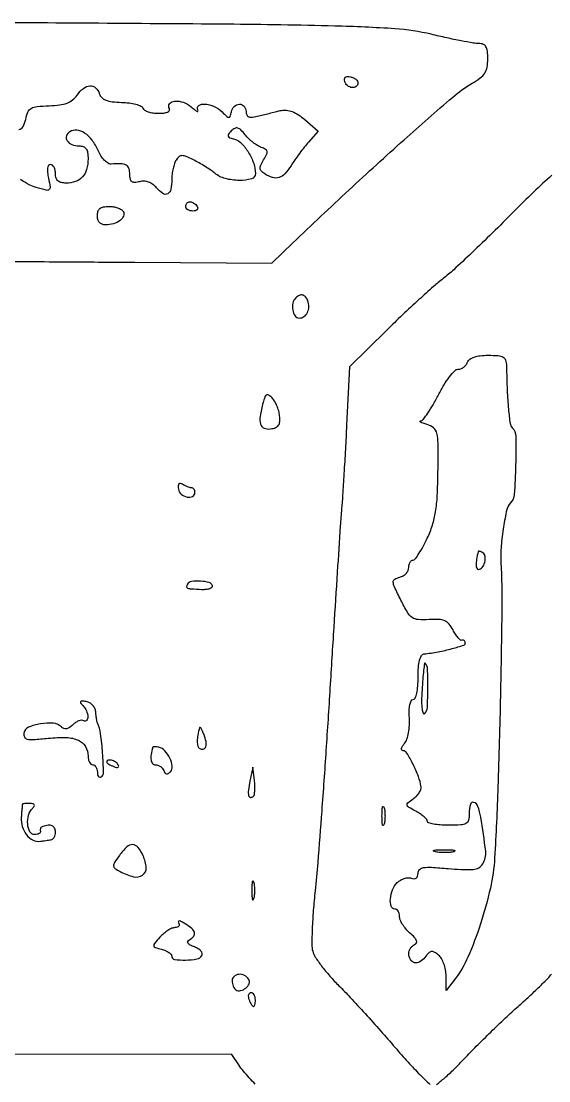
# Model space of a CAD drawing. Extents: x 0 to 5034, y 0 to 2560.
# Drawn here: x 2398.6 to 2512.1, y 755.1 to 982.8 of the extents above; entities that cross this region are included whole.
import ezdxf

# ---------------------------------------------------------------- set-up
doc = ezdxf.new("R2010")
doc.units = 0

msp = doc.modelspace()

# ---------------------------------------------------------------- linework, layer by layer
for points in [[(2356.662885, 931.448515, -0.000017), (2372.920715, 931.338376, -0.000012), (2391.353519, 931.212415, -0.000012), (2409.095368, 931.090321, -0.000025), (2423.029946, 930.993402), (2452.559892, 930.786556), (2457.08051, 935.143278, -0.004708), (2469.136598, 946.545258, -0.005229), (2480.995044, 957.322027, -0.003739), (2491.386203, 966.430491, -0.047171), (2495.629177, 969.446556, 0.030763), (2497.367861, 970.598644, 0.08856), (2498.347588, 971.655734, 0.098771), (2498.84204, 972.916049, 0.044271), (2499, 974.696556, 0.02549), (2498.914508, 976.372446, 0.107489), (2498.603437, 977.323563, 0.170265), (2498.012851, 977.824297, 0.091745), (2497.063347, 978, -0.042851), (2495.878904, 978.101696, -0.004987), (2493.260403, 978.581627, -0.005962), (2490.152806, 979.221831, -0.00484), (2486.836709, 979.980008, 0.041961), (2479.021678, 981.165753, 0.010408), (2466.076257, 981.76022, 0.00431), (2442.909498, 982.141415, 0.000375), (2384.023362, 982.558428, 0.000652)], [(2398.091445, 959.53581, 0.23954), (2399.01074, 960.137816, 0.0805), (2399.592873, 961.683724, -0.049223), (2400.07829, 963.264963, -0.163299), (2400.786158, 964.072113, -0.108943), (2402.021614, 964.467951, -0.016136), (2404.651489, 964.627948, 0.024167), (2406.881105, 964.799557, 0.058811), (2408.479305, 965.195117, 0.076846), (2409.671593, 965.867531, 0.073353), (2410.627065, 966.877948, -0.069261), (2412.003496, 968.357479, -0.153509), (2413.420035, 968.920869, -0.207536), (2414.617593, 968.503489, -0.130443), (2415.425972, 967.233242, 0.122789), (2415.935174, 966.405845, 0.100404), (2416.809859, 965.839481, 0.064952), (2418.17019, 965.499715, 0.022209), (2420.202459, 965.355944, -0.024684), (2421.844331, 965.231626, -0.034401), (2423.289757, 964.948081, -0.03677), (2424.387645, 964.564664, -0.213024), (2424.792433, 964.122701, 0.180647), (2425.141108, 963.69081, 0.052746), (2425.930843, 963.329794, 0.045554), (2426.975811, 963.082547, 0.035337), (2428.14235, 963, 0.02877), (2429.297107, 963.0665, 0.072454), (2430.109357, 963.282317, 0.152851), (2430.494418, 963.61176, 0.285743), (2430.495635, 964.007063, -0.310253), (2430.545194, 965.036633, -0.214164), (2431.605788, 965.61476, -0.104042), (2433.506419, 965.365853, -0.09584), (2435.209139, 964.371281, 0.013932), (2435.991245, 963.723298, 0.061916), (2436.50203, 963.416876, 0.469601), (2436.651685, 963.491282, 0.192437), (2436.612877, 963.75, -0.385795), (2436.802356, 964.650961, -0.179184), (2438.051349, 965, -0.082587), (2440.127435, 964.476735, -0.093699), (2441.821429, 963.321407, 0.010058), (2442.87706, 962.307398, 0.188479), (2443.298157, 962.142815, 0.330021), (2443.583549, 962.35421, 0.026367), (2443.823324, 963.321407, -0.151635), (2444.447878, 964.488773, -0.191404), (2445.566634, 964.962202, -0.222673), (2446.57955, 964.514584, -0.181064), (2447, 963.391592, 0.101012), (2447.151406, 962.64979, 0.213049), (2447.573122, 962.258263, 0.118529), (2448.360956, 962.185167, 0.023988), (2449.75, 962.454338, -0.000126), (2450.956911, 962.748569, -0.000089), (2452.311785, 963.078253, -0.00009), (2453.606199, 963.392733, -0.000191), (2454.609268, 963.635833, -0.093917), (2455.695243, 963.69029, -0.059991), (2456.921257, 963.368055, -0.050359), (2458.241617, 962.684868, -0.033207), (2459.609268, 961.656966), (2462.5, 959.167759), (2460.434618, 956.833879, 0.013667), (2459.520158, 955.741802, 0.007828), (2458.474314, 954.377765, 0.007815), (2457.464932, 952.972327, 0.012878), (2456.661565, 951.75, -0.045138), (2455.33933, 949.995844, -0.133901), (2454.080568, 949.191763, -0.153147), (2452.696696, 949.194113, -0.065323), (2451, 949.9848, -0.059007), (2450.279482, 950.572754, -0.175013), (2450.022152, 951.145948, -0.130795), (2450.15612, 951.863166, -0.027532), (2450.772647, 952.992182, 0.024463), (2451.411572, 954.145337, 0.16184), (2451.499757, 954.789052, 0.217677), (2451.174964, 955.250395, 0.047813), (2450.272647, 955.667673, -0.056497), (2449.472604, 956.054613, -0.025745), (2448.522513, 956.725511, -0.025098), (2447.583338, 957.543433, -0.031487), (2446.803992, 958.394979, 0.026041), (2445.863394, 959.445443, 0.1306), (2445.187693, 959.840189, 0.194747), (2444.556107, 959.766796, 0.070989), (2443.821238, 959.217247, 0.039523), (2443.228021, 958.524208, 0.254761), (2443.170335, 958.08309, 0.211573), (2443.51447, 957.73928, 0.028045), (2444.51758, 957.415905, -0.139168), (2446.026411, 956.527111, -0.053834), (2447.517288, 954.583505, -0.052541), (2448.629226, 952.232499, -0.084302), (2449.000598, 950.050635, -0.33579), (2448.147143, 948.922207, -0.071609), (2445.547855, 948.576123, -0.06176), (2442.496423, 948.987382, -0.108876), (2440.244067, 950.143512, 0.022748), (2439.377478, 950.796354, 0.010232), (2438.185403, 951.576833, 0.010106), (2436.890379, 952.351372, 0.013567), (2435.684964, 952.996916, 0.016647), (2434.085828, 953.732729, 0.102735), (2433.202057, 953.905633, 0.176932), (2432.561927, 953.66338, 0.073816), (2431.950276, 952.953786, 0.060257), (2431.595719, 952.207776, 0.025365), (2431.296275, 951.136573, 0.024649), (2431.088734, 949.94593, 0.029408), (2431.015313, 948.809017, -0.044105), (2430.812944, 946.658876, -0.222892), (2430.130269, 945.703854, -0.286981), (2429.107828, 945.752318, -0.064186), (2427.75187, 946.976826, 0.058322), (2426.939269, 947.728076, 0.070671), (2426.023581, 948.214811, 0.074649), (2425.051654, 948.410253, 0.076448), (2424.073492, 948.308968, -0.046179), (2423.039048, 948.138328, -0.182129), (2422.430861, 948.319235, -0.184733), (2422.098416, 948.854208, -0.047705), (2422, 949.883369, 0.081111), (2421.794743, 951.14033, 0.18762), (2421.192505, 951.863127, 0.122442), (2420.04927, 952.16913, 0.026849), (2418, 952.095688, -0.165149), (2417.329455, 952.258244, -0.05765), (2416.547168, 952.891304, -0.04961), (2415.783794, 953.842803, -0.040279), (2415.160571, 954.993211, 0.054558), (2413.856884, 957.244111, 0.087794), (2412.256852, 958.769975, 0.118144), (2410.59107, 959.380563, 0.169011), (2409.068003, 959.042028, 0.175269), (2408.354776, 958.142163, 0.229593), (2408.487049, 957.115813, 0.156614), (2409.506596, 956.290403, 0.092728), (2411.059017, 956, -0.08449), (2411.980957, 955.84309, -0.158171), (2412.576698, 955.389358, -0.116511), (2412.903312, 954.557594, -0.035565), (2413, 953.2, -0.067049), (2412.698077, 950.958598, -0.117319), (2411.802614, 949.324768, -0.12586), (2410.319612, 948.341542, -0.08396), (2408.3, 948, -0.053626), (2407.242337, 948.113763, -0.126023), (2406.5375, 948.467391, -0.14074), (2406.13613, 949.086191, -0.074076), (2406, 950, 0.052004), (2405.920194, 950.765225, 0.071896), (2405.68291, 951.4125, 0.091877), (2405.332528, 951.847418, 0.179231), (2404.920545, 952, 0.249271), (2404.520589, 951.787395, 0.11256), (2404.299668, 951.216877, 0.064194), (2404.283887, 950.291994, 0.026269), (2404.488979, 949.050179, -0.014614), (2404.850852, 947.137399, -0.278133), (2404.631823, 946.596574, -0.224122), (2404.00936, 946.468785, -0.00989), (2401.818434, 947.047523, -0.05339), (2400.310714, 947.657975, -0.024911), (2398.501603, 948.745363, -0.024344)], [(2512.76183, 949.67869, 0.010403), (2508.836784, 946.071471, 0.007), (2504.5, 941.798106, -0.004044), (2499.988757, 937.299966, -0.004402), (2495.530085, 933.001962, -0.004139), (2491.650053, 929.387557, -0.021546), (2489.410928, 927.506902, 0.016432), (2487.31171, 925.780049, 0.004653), (2484.160011, 922.956426, 0.004683), (2480.657305, 919.698419, 0.004935), (2477.277569, 916.431306), (2469.233281, 908.5), (2468.621693, 896, -0.001415), (2468.353087, 890.810941, -0.001361), (2468.051823, 885.55625, -0.001346), (2467.761217, 880.926237, -0.004949), (2467.540536, 878, 0.004735), (2467.266187, 874.382713, 0.000346), (2466.612447, 864.421875, 0.000483), (2465.852425, 852.540414, 0.000366), (2465.040479, 839.5, -0.001382), (2464.178196, 826.090498, -0.001513), (2463.266432, 813.087546, -0.001413), (2462.421508, 801.970541, -0.007587), (2461.852493, 795.925688, 0.007703), (2461.455632, 791.699126, 0.009479), (2461.221046, 787.745034, 0.008114), (2461.141218, 784.429558, 0.065903), (2461.328309, 782.925688, 0.081344), (2461.882031, 781.678105, 0.017577), (2463.248975, 779.743796, 0.017899), (2465.010837, 777.592211, 0.016262), (2466.977412, 775.5, -0.008553), (2469.391935, 773.009297, -0.003491), (2472.591782, 769.545313, -0.003453), (2475.978965, 765.774797, -0.004404), (2479.046712, 762.25, 0.007614), (2481.834085, 759.088565, 0.011417), (2484.370522, 756.423437, 0.006484), (2486.559293, 754.282583, 0.192673)], [(2487.957294, 754.244711, 0.009793), (2489.714117, 755.722908, 0.014047), (2491.760146, 757.618154, 0.009783), (2493.965281, 759.865219, -0.00697), (2496.51839, 762.496319, -0.004113), (2499.636676, 765.570494, -0.004114), (2502.802022, 768.589992, -0.007032), (2505.5, 771.051165, 0.005077), (2507.884994, 773.209807, 0.006046), (2510.089107, 775.295782, 0.005284), (2511.905684, 777.094746, 0.038576), (2512.69696, 778.029264, 0.129201)], [(2448.961738, 754.331511, -0.003941), (2446.42636, 757.161579, -0.035667), (2445.420253, 758.481365), (2443.95218, 760.721928), (2380.921933, 760.793404, -0.000942), (2356.55279, 760.866946, -0.001467), (2335.552589, 761.031504, -0.000402), (2317.250772, 761.243344, -0.051), (2314.98366, 761.503589, 0.057366), (2313.331183, 761.672058, 0.096913), (2311.973098, 761.387941, 0.071717), (2310.558183, 760.534713, 0.020274), (2308.62937, 758.821149, -0.005641), (2306.935008, 757.22477, -0.002384), (2304.626366, 755.11854, -0.002358), (2302.138897, 752.892025, -0.003079)]]:
    msp.add_lwpolyline(points, format="xyb")
for points in [[(2471.052821, 969.5, -0.222662), (2470.657365, 968.760286, -0.193087), (2469.800731, 968.532228, -0.144703), (2468.825283, 968.95468, -0.139121), (2468.218166, 969.845503, -0.095591), (2468.147553, 970.380834, -0.209098), (2468.33175, 970.741918, -0.165894), (2468.766066, 970.904421, -0.058438), (2469.437653, 970.845503, -0.055333), (2470.071665, 970.63905, -0.067404), (2470.600154, 970.307742, -0.080237), (2470.947923, 969.908094, -0.153371)], [(2420.569098, 941.888197, -0.240877), (2420.646904, 940.927668, -0.134284), (2419.910582, 939.976755, -0.091474), (2418.48949, 939.268258, -0.06793), (2416.75, 939.015313, -0.095184), (2416.024788, 939.148064, -0.119898), (2415.466836, 939.537612, -0.110073), (2415.118751, 940.169694, -0.071148), (2415, 941, -0.075243), (2415.140646, 941.92932, -0.147038), (2415.555123, 942.545164, -0.125037), (2416.295286, 942.891489, -0.04725), (2417.440983, 943, -0.04168), (2418.425726, 942.91777, -0.043747), (2419.366772, 942.673408, -0.047904), (2420.133254, 942.315151, -0.121658)], [(2436.5, 943, -0.139169), (2436.607943, 942.620352, -0.191142), (2436.478525, 942.29375, -0.138808), (2436.110654, 942.073267, -0.066118), (2435.559017, 942, -0.062283), (2434.962904, 942.074545, -0.080552), (2434.457961, 942.29375, -0.097988), (2434.120018, 942.618621, -0.153634), (2434, 943, -0.092995), (2434.071618, 943.381732, -0.096318), (2434.276414, 943.70625, -0.099231), (2434.581949, 943.923444, -0.105429), (2434.940983, 944, -0.089642), (2435.346558, 943.926698, -0.053229), (2435.7871, 943.70625, -0.051032), (2436.193797, 943.382515, -0.06081)], [(2457.666667, 923.333333, 0.147813), (2457.064682, 922.209867, 0.092708), (2457.044388, 920.707742, 0.106943), (2457.549753, 919.458658, 0.248234), (2458.416667, 919, 0.150207), (2459.447771, 919.316909, 0.130898), (2460.189808, 920.173071, 0.111953), (2460.479559, 921.406023, 0.090303), (2460.245704, 922.75, 0.085213), (2459.780181, 923.558526, 0.165468), (2459.152318, 923.943821, 0.166818), (2458.42359, 923.864699, 0.086881)], [(2503.015853, 908.75, 0.005909), (2503.168674, 903.448537, 0.012916), (2503.438552, 899.394168, 0.010738), (2503.786158, 896.352112, 0.163984), (2504.25, 895.416667, -0.194548), (2505.000516, 893.646973, -0.01019), (2504.978059, 887.361908, -0.010552), (2504.695689, 881.099062, -0.181773), (2503.862992, 879.262992, 0.142212), (2503.077663, 877.83521, 0.015566), (2502.365987, 874.118929, 0.020089), (2501.882956, 870.041323, 0.031178), (2501.828409, 866.5, -0.014529), (2502.00692, 856.516161, -0.002577), (2501.701472, 837.815132, -0.002992), (2501.164036, 818.255234, -0.006207), (2500.463836, 803, -0.041087), (2499.54452, 796.495618, -0.023298), (2497.428339, 788.823145, -0.023033), (2494.721203, 781.669442, -0.062282), (2491.971286, 777), (2490.044472, 774.5), (2490.022236, 777.627555, 0.045475), (2489.89489, 778.922872, 0.04038), (2489.534119, 780.228459, 0.042579), (2489.01033, 781.354405, 0.089625), (2488.391787, 782.089808, 0.04047), (2487.477288, 782.73146, 0.174839), (2486.835097, 782.851475, 0.162245), (2486.234994, 782.536677, 0.033669), (2485.458322, 781.612115, -0.104838), (2484.364873, 780.63256, -0.193954), (2483.202047, 780.470533, -0.212858), (2482.328361, 781.154448, -0.122401), (2482, 782.475684, -0.083048), (2482.093293, 783.033493, -0.064124), (2482.367188, 783.587003, -0.064175), (2482.772087, 784.05263, -0.083512), (2483.25, 784.352412, 0.18179), (2483.640038, 784.718143, 0.212955), (2483.659288, 785.2211, 0.093941), (2483.217097, 785.912926, 0.023618), (2482.25, 786.846038, -0.036015), (2481.389018, 787.718965, -0.035869), (2480.660937, 788.707539, -0.038205), (2480.155636, 789.662409, -0.102948), (2480, 790.410293, 0.061025), (2479.925529, 791.018188, 0.079594), (2479.70625, 791.533023, 0.097463), (2479.381397, 791.877688, 0.156424), (2479, 792, -0.330346), (2478.205524, 792.589203, -0.097061), (2478.04276, 794.19457, -0.073611), (2478.521368, 796.155154, -0.100084), (2479.525699, 797.668556, -0.061296), (2480.218905, 798.209851, -0.057772), (2481.036299, 798.579894, -0.062124), (2481.848978, 798.732484, -0.10739), (2482.525699, 798.628512, 0.081628), (2483.141314, 798.501468, 0.16609), (2483.609201, 798.640356, 0.162469), (2483.900968, 799.039732, 0.077358), (2484, 799.67599, -0.198969), (2484.328756, 800.469432, -0.159087), (2485.161225, 800.891934, -0.054647), (2486.868935, 800.968724, -0.007216), (2490.485669, 800.683568, 0.030668), (2495.852907, 800.512865, 0.249554), (2497.916586, 801.69073, 0.171374), (2498.532402, 804.398952, 0.013789), (2497.470665, 811.75, 0.041165), (2496.870567, 814.068217, 0.239553), (2495.987874, 814.915557, 0.43071), (2495.238402, 814.487758, 0.059753), (2495, 812.5, -0.058662), (2494.834383, 811.093239, -0.210352), (2494.3, 810.388889, -0.114574), (2493.179887, 810.068074, -0.012699), (2490.5, 810, -0.017375), (2488.775011, 810.059962, -0.028287), (2487.321875, 810.244112, -0.027677), (2486.241191, 810.50623, -0.330697), (2486, 810.83102, 0.182681), (2485.847337, 811.234917, 0.033166), (2485.268747, 811.809283, 0.031875), (2484.463831, 812.423344, 0.024148), (2483.510627, 812.994313, -0.011634), (2481.960178, 813.871088, -0.206805), (2481.631575, 814.326537, -0.280756), (2481.792318, 814.795405, -0.020525), (2482.922844, 815.658512, 0.045054), (2483.63658, 816.260976, 0.048531), (2484.21131, 816.967776, 0.054025), (2484.574263, 817.668751, 0.129902), (2484.638791, 818.245219, 0.052839), (2484.064963, 820.469629, 0.02654), (2482.90423, 823.132136, 0.019096), (2481.587076, 825.529661, 0.263411), (2480.756235, 826, -0.258614), (2480.498175, 826.143042, -0.192279), (2480.43917, 826.469897, -0.087486), (2480.642407, 826.98493, -0.035602), (2481.082701, 827.599648, 0.091761), (2481.579148, 828.487774, 0.034707), (2481.942417, 829.868223, 0.032645), (2482.140593, 831.475673, 0.032381), (2482.128676, 833.099648, -0.023195), (2482.088399, 834.666824, -0.045118), (2482.226741, 835.909581, -0.063199), (2482.508933, 836.740847, -0.286824), (2482.923531, 837, 0.304567), (2483.354991, 837.289689, 0.042298), (2483.694321, 838.372497, 0.035373), (2483.925594, 839.919238, 0.019429), (2484, 841.833333, -0.018106), (2484.075837, 843.92685, -0.043484), (2484.32189, 845.458045, -0.064782), (2484.712062, 846.447445, -0.24322), (2485.25, 846.806543, 0.019203), (2488.316635, 847.269515, 0.01996), (2491.298929, 847.961997, 0.012164), (2493.838006, 848.726321, 0.378079), (2494.145639, 849.25, 0.082498), (2494.046041, 849.517503, 0.112235), (2493.872107, 849.70625, 0.127516), (2493.651662, 849.786474, 0.126084), (2493.41898, 849.75, -0.289356), (2493.115395, 849.798057, -0.03546), (2492.620423, 850.298816, -0.033159), (2492.064926, 851.041178, -0.021181), (2491.516391, 851.969373, 0.052984), (2490.656006, 853.2344, 0.115625), (2489.71897, 853.928332, 0.092017), (2488.428853, 854.221827, 0.025619), (2486.347411, 854.198815, -0.0307), (2484.019416, 854.19672, -0.136794), (2482.740116, 854.638317, -0.109936), (2481.727786, 855.730389, -0.016516), (2480.29821, 858.375417, -0.00571), (2478.902183, 861.25766, -0.097541), (2478.648116, 862.273122, -0.282147), (2478.968286, 862.860166, -0.066528), (2480.04821, 863.302356, 0.071718), (2480.794201, 863.616849, 0.070305), (2481.426662, 864.130955, 0.075725), (2481.853358, 864.759067, 0.111853), (2482, 865.40638, -0.053881), (2482.06589, 866.016047, -0.07362), (2482.2614, 866.531874, -0.093332), (2482.550315, 866.878111, -0.174045), (2482.889873, 867, 0.23318), (2483.345244, 867.224577, 0.017731), (2484.164434, 868.374493, 0.021482), (2485.071868, 869.886337, 0.014555), (2485.979194, 871.679123, 0.033209), (2487.080174, 874.492539, 0.036693), (2487.755589, 877.335328, 0.027712), (2488.123773, 880.845818, 0.009806), (2488.272796, 885.899743, 0.004037), (2488.283783, 892.027247, 0.054733), (2488.026054, 894.246067, 0.164185), (2487.323414, 895.390916, 0.106019), (2485.933475, 896.120939, -0.01342), (2485.061505, 896.389915, -0.046095), (2484.520654, 896.630259, -0.283748), (2484.433418, 896.78712, -0.373528), (2484.541091, 896.90032, 0.206467), (2485.081344, 897.197334, 0.015382), (2486.094427, 898.586344, 0.019306), (2487.224473, 900.385634, 0.013368), (2488.367087, 902.5, -0.019645), (2489.539896, 904.6066, -0.027382), (2490.761447, 906.384375, -0.026474), (2491.883397, 907.690425, -0.20483), (2492.607381, 908, 0.092629), (2493.206777, 908.112004, 0.066768), (2493.804333, 908.440625, 0.065015), (2494.309533, 908.926581, 0.077292), (2494.638374, 909.5, -0.146968), (2495.136706, 910.144414, -0.074156), (2496.05965, 910.616325, -0.054148), (2497.382608, 910.907199, -0.027065), (2499.095787, 911, -0.017973), (2501.251733, 910.922479, -0.112769), (2502.29879, 910.60263, -0.189949), (2502.825797, 909.943292, -0.070588)], [(2450.650529, 900.827411, 0.023113), (2450.005538, 897.879742, 0.111804), (2450.096585, 896.178986, 0.234508), (2450.852731, 895.345621, 0.129654), (2452.25, 895.183684, 0.056703), (2453.33974, 895.46865, 0.149007), (2453.968773, 895.961797, 0.136758), (2454.246967, 896.752679, 0.044774), (2454.218185, 897.999336, 0.040257), (2454.01253, 899.051406, 0.031426), (2453.62808, 900.150995, 0.032296), (2453.13595, 901.135012, 0.064359), (2452.605059, 901.823512, 0.044276), (2451.873642, 902.435715, 0.276687), (2451.406718, 902.467769, 0.189747), (2451.035628, 902.04843, 0.021944)], [(2432.433114, 882.254763, 0.181578), (2433.03642, 881.163348, 0.125162), (2434.316778, 880.532891, 0.169014), (2435.493263, 880.68232, 0.28474), (2436, 881.5, 0.073145), (2435.94363, 881.883267, 0.086253), (2435.779687, 882.210748, 0.098296), (2435.536062, 882.43258, 0.131305), (2435.25, 882.515313, -0.065573), (2434.882319, 882.571399, -0.023405), (2434.378912, 882.743341, -0.022752), (2433.837806, 882.985913, -0.024934), (2433.337785, 883.270076, 0.088328), (2432.862712, 883.465604, 0.270633), (2432.544142, 883.362024, 0.178028), (2432.389263, 882.969101, 0.042234)], [(2496.923489, 868.809017, 0.016663), (2496.569889, 867.145076, 0.047861), (2496.475124, 865.969263, 0.088289), (2496.614012, 865.252307, 0.310247), (2496.981495, 865, 0.233759), (2497.784685, 865.39721, 0.095942), (2498.340063, 866.515478, 0.095519), (2498.439157, 867.764074, 0.230444), (2497.956326, 868.526992, 0.025609), (2497.584083, 868.731495, 0.046182), (2497.258446, 868.853642, 0.066853), (2497.021062, 868.885414, 0.344656)], [(2434.367878, 861.786222, 0.128551), (2434.209012, 861.268761, 0.331154), (2434.41636, 860.963984, 0.069297), (2435.180848, 860.812633, 0.004275), (2437.5, 860.7, 0.033462), (2438.440512, 860.725326, 0.060493), (2439.192187, 860.889205, 0.094945), (2439.651489, 861.155131, 0.290834), (2439.75, 861.484527, 0.26794), (2439.052136, 862.163613, 0.048083), (2437.186312, 862.449591, 0.04802), (2435.270156, 862.372963, 0.223957)], [(2484.842557, 839.120222, 0.010466), (2484.752285, 836.602173, 0.033587), (2484.839891, 834.926875, 0.085026), (2485.083561, 834.107442, 0.514131), (2485.451129, 834.047242, 0.185871), (2485.99254, 835.273383, 0.010835), (2486.103237, 839.435155, 0.010803), (2486.03377, 843.598691, 0.186952), (2485.504184, 844.824109, 0.623231), (2485.36634, 844.778212, 0.004811), (2485.178215, 843.282288, 0.009438), (2484.996752, 841.409708, 0.00524)], [(2411.869301, 835.730699, -0.090858), (2412.644298, 834.607986, -0.089899), (2412.974602, 833.279232, -0.208916), (2412.703485, 832.530888, -0.355111), (2412.08062, 832.450174, 0.158615), (2411.622662, 832.561742, 0.069976), (2411.006867, 832.42703, 0.059119), (2410.337187, 832.084163, 0.048565), (2409.716334, 831.573477, -0.047462), (2409.017015, 830.995663, -0.105307), (2408.37959, 830.736733, -0.135516), (2407.797699, 830.79123, -0.106051), (2407.262872, 831.137128, 0.178531), (2405.550245, 831.926844, 0.060343), (2402.762093, 831.810169, 0.061718), (2400.187538, 831.054093, 0.248636), (2399.197575, 829.815997, 0.161864), (2399.310492, 828.977404, 0.230516), (2399.893181, 828.522473, 0.070531), (2401.266124, 828.427667, 0.00774), (2404.420677, 828.703969, -0.03255), (2408.358171, 828.852749, -0.09837), (2410.963517, 828.260786, -0.157485), (2412.447566, 826.927518, -0.132381), (2413, 824.877555, 0.05129), (2413.073889, 824.159146, 0.071223), (2413.29375, 823.551532, 0.091278), (2413.618307, 823.143082, 0.181272), (2414, 823, -0.153634), (2414.381379, 822.879982, -0.097988), (2414.70625, 822.542039, -0.080552), (2414.925455, 822.037096, -0.062283), (2415, 821.440983, 0.051736), (2415.058286, 820.879189, 0.112369), (2415.238319, 820.487216, 0.18664), (2415.504292, 820.325095, 0.185056), (2415.811298, 820.383375, 0.26696), (2416.333627, 821.349874, 0.010405), (2416.135829, 825.547122, 0.017282), (2415.713046, 829.659008, 0.075285), (2415.021324, 832, -0.060539), (2414.922032, 832.303005, -0.009928), (2414.813904, 832.911444, -0.010799), (2414.715873, 833.636319, -0.009341), (2414.643701, 834.400661, 0.091211), (2414.447021, 835.147871, 0.07739), (2413.989757, 835.825264, 0.077455), (2413.348604, 836.331083, 0.091638), (2412.619301, 836.58136, 0.019751), (2411.720136, 836.679139, 0.233359), (2411.404429, 836.54948, 0.357206), (2411.394418, 836.274814, 0.033931)], [(2436.993774, 831, 0.025368), (2436.604648, 829.373613, 0.047516), (2436.48432, 828.027565, 0.063656), (2436.617823, 827.029302, 0.191577), (2437.019968, 826.487659, 0.204716), (2437.794598, 826.370805, 0.260322), (2438.308167, 826.862331, 0.120045), (2438.375925, 828.008647, 0.050687), (2437.945153, 829.5, 0.014061), (2437.625703, 830.233788, 0.031637), (2437.333795, 830.765625, 0.062942), (2437.11314, 831.032464, 0.55915)], [(2426.923489, 826.75, 0.032929), (2426.555946, 825.188426, 0.079972), (2426.549192, 824.008045, 0.141185), (2426.885814, 823.282498, 0.217297), (2427.505151, 823, -0.085643), (2428.047146, 822.906478, -0.067295), (2428.577815, 822.632812, -0.06725), (2429.017093, 822.227817, -0.085265), (2429.291667, 821.75, 0.07157), (2429.552202, 821.266612, 0.192395), (2429.878503, 821.065021, 0.182049), (2430.267392, 821.138557, 0.063475), (2430.720051, 821.5, 0.226909), (2431.114567, 822.674986, 0.080569), (2430.606337, 824.421877, 0.076048), (2429.524291, 826.018136, 0.156687), (2428.223327, 826.75, 0.019604), (2427.748964, 826.827712, 0.030805), (2427.336877, 826.853125, 0.031498), (2427.022404, 826.833295, 0.295108)], [(2417, 823.606989, 0.2252), (2417.088769, 823.419896, 0.029412), (2417.455882, 823.154486, 0.029555), (2417.957462, 822.875192, 0.020646), (2418.551938, 822.618443, 0.036408), (2419.131719, 822.443138, 0.155351), (2419.487528, 822.474315, 0.32948), (2419.606889, 822.674071, 0.1144), (2419.492921, 823.011454, 0.115814), (2418.901891, 823.603931, 0.080554), (2418.026239, 823.969265, 0.115534), (2417.291154, 823.972535, 0.349578)], [(2447.821928, 819.5, 0.021627), (2447.488347, 817.540615, 0.08838), (2447.549536, 816.339935, 0.338942), (2447.960879, 816.000442, 0.208394), (2448.575244, 816.241911, 0.154513), (2448.778555, 816.633584, 0.025987), (2448.881159, 817.482845, 0.026311), (2448.897537, 818.528491, 0.020679), (2448.808867, 819.658578), (2448.467246, 822.5)], [(2398.918758, 814.583333, 0.169072), (2398.882589, 814.506046, 0.000986), (2398.801597, 813.704976, 0.003985), (2398.717873, 812.785645, 0.002507), (2398.633995, 811.710202, 0.091353), (2398.854853, 809.699009, 0.095999), (2399.778649, 807.937432, 0.109197), (2401.177752, 806.808658, 0.153931), (2402.75, 806.561594, -0.001656), (2403.30154, 806.642857, -0.001143), (2403.926562, 806.731375, -0.001152), (2404.527972, 806.813733, -0.002359), (2405, 806.875, 0.138752), (2405.381843, 807.036485, 0.086036), (2405.70625, 807.403906, 0.0743), (2405.925289, 807.917214, 0.063837), (2406, 808.5, 0.109122), (2405.811041, 809.355507, 0.179233), (2405.290813, 809.871517, 0.134889), (2404.431337, 810.008868, 0.053064), (2403.25, 809.75, 0.099038), (2402.982857, 809.597334, 0.097945), (2402.79375, 809.353125, 0.097945), (2402.711847, 809.055314, 0.099038), (2402.75, 808.75, -0.210722), (2402.723262, 808.465217, -0.131092), (2402.485937, 808.220312, -0.086375), (2402.056364, 808.054636, -0.048983), (2401.5, 808, -0.275939), (2400.503748, 808.595124, -0.103161), (2400.022208, 810.219185, -0.085427), (2400.19426, 812.174003, -0.132561), (2401.033333, 813.633333, 0.047255), (2401.422886, 814.104405, 0.267945), (2401.445699, 814.416667, 0.243856), (2401.182251, 814.613537, 0.040869), (2400.533333, 814.666667, 0.005077), (2399.939787, 814.66064, 0.007815), (2399.426552, 814.642187, 0.00333), (2398.991503, 814.616828, 0.185387)], [(2476.689326, 810.25, -0.161593), (2476.521012, 809.99086, -0.542911), (2476.366341, 810.042188, -0.052887), (2476.259713, 810.748017, -0.011065), (2476.232003, 812, -0.011065), (2476.259713, 813.251983, -0.052887), (2476.366341, 813.957812, -0.542911), (2476.521012, 814.00914, -0.161593), (2476.689326, 813.75, -0.039571), (2476.831531, 812.952734, -0.024357), (2476.877971, 812, -0.024357), (2476.831531, 811.047266, -0.039571)], [(2419.735648, 803.51144, 0.01309), (2418.671681, 801.965126, 0.158704), (2418.487641, 801.278036, 0.230152), (2418.783948, 800.742667, 0.030378), (2419.919906, 800.042865, 0.063934), (2422.798861, 798.947032, 0.212382), (2424.744864, 799.306249, 0.266041), (2425.501001, 800.872865, 0.08953), (2424.852189, 803.425064, 0.057123), (2423.74511, 805.265069, 0.228388), (2422.602153, 805.839846, 0.198755), (2421.321855, 805.335123, 0.043536)], [(2491.761659, 804.31292, -0.041951), (2490.934218, 804.169017, -0.020826), (2489.869594, 804.119272, -0.020511), (2488.754739, 804.159391, -0.028254), (2487.761659, 804.292739, -0.082665), (2487.319562, 804.45659, -0.67161), (2487.339362, 804.605813, -0.053901), (2488.071102, 804.715166, -0.008901), (2489.5, 804.747817, -0.009782), (2490.938425, 804.726931, -0.038992), (2491.814362, 804.62839, -0.417468), (2491.916221, 804.476221, -0.285845)], [(2448.232003, 796, 0.011065), (2448.259713, 794.748017, 0.052887), (2448.366341, 794.042188, 0.542911), (2448.521012, 793.99086, 0.161593), (2448.689326, 794.25, 0.039571), (2448.831531, 795.047266, 0.024357), (2448.877971, 796, 0.024357), (2448.831531, 796.952734, 0.039571), (2448.689326, 797.75, 0.161593), (2448.521012, 798.00914, 0.542911), (2448.366341, 797.957812, 0.052887), (2448.259713, 797.251983, 0.011065)], [(2432.454374, 789.073825, -0.109262), (2432.597158, 788.664871, -0.182454), (2432.51065, 788.315436, -0.160963), (2432.200608, 788.080725, -0.082384), (2431.714005, 788, 0.10391), (2431.046952, 787.85986, 0.036674), (2430.179316, 787.399889, 0.034507), (2429.272238, 786.738844, 0.034132), (2428.461149, 785.95707, 0.010428), (2427.299048, 784.617859, 0.209213), (2427.152371, 784.110411, 0.284944), (2427.447957, 783.749539, 0.018395), (2428.806162, 783.340439, -0.035434), (2429.645991, 783.055947, -0.047238), (2430.35556, 782.675773, -0.055811), (2430.848136, 782.262752, -0.192713), (2431, 781.883369, 0.372622), (2431.618882, 781.168231, 0.040844), (2433.965274, 781.021587, 0.040139), (2436.416702, 781.266217, 0.212496), (2437.505228, 782.008459, 0.212168), (2437.566415, 782.457466, 0.109939), (2437.288812, 782.963572, 0.076767), (2436.703594, 783.453372, 0.047366), (2435.893275, 783.843777, -0.02951), (2434.969493, 784.248929, -0.124884), (2434.519142, 784.644557, -0.272944), (2434.49288, 785.026751, -0.139117), (2434.829031, 785.394335, 0.081973), (2435.724979, 786.175645, 0.243437), (2435.891694, 786.948431, 0.155806), (2435.346588, 787.790995, 0.032308), (2433.895357, 788.833278, 0.020137), (2433.123984, 789.272868, 0.078234), (2432.603903, 789.446117, 0.36906), (2432.423685, 789.337673, 0.222456)], [(2444, 776.559017, 0.050179), (2444.059136, 775.971245, 0.047705), (2444.234338, 775.396494, 0.051353), (2444.491943, 774.917963, 0.105582), (2444.797746, 774.625, 0.196264), (2445.819047, 774.453917, 0.116315), (2446.945849, 775.002701, 0.126473), (2447.648739, 775.957912, 0.238458), (2447.569098, 776.888197, 0.13979), (2446.644332, 777.731646, 0.139299), (2445.412475, 777.96198, 0.168863), (2444.404999, 777.504142, 0.205232)], [(2447.638374, 772.5, 0.02136), (2447.887494, 771.925442, 0.030395), (2448.160341, 771.440625, 0.030693), (2448.420671, 771.087111, 0.222225), (2448.606989, 771, 0.289661), (2448.758929, 771.096084, 0.046727), (2448.884553, 771.440625, 0.039339), (2448.971531, 771.925176, 0.024748), (2449, 772.5, 0.062722), (2448.92777, 773.073532, 0.08088), (2448.715469, 773.559375, 0.098158), (2448.400789, 773.884506, 0.152681), (2448.031385, 774, 0.184534), (2447.710807, 773.877514, 0.147206), (2447.516384, 773.559375, 0.100118), (2447.488865, 773.074366, 0.055937)]]:
    msp.add_lwpolyline(points, format="xyb", close=True)

doc.saveas('drawing.dxf')
